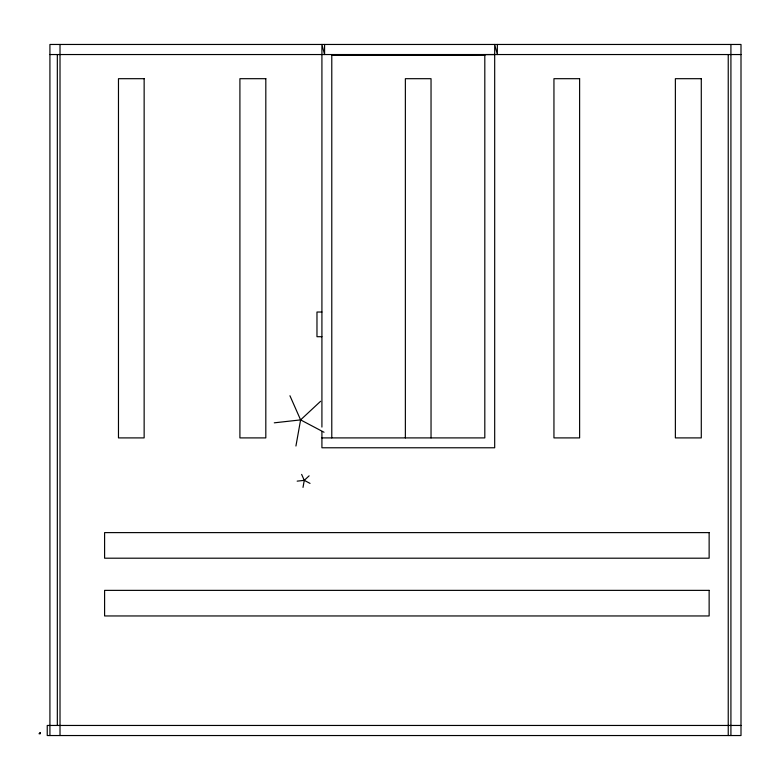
<?xml version="1.0" encoding="UTF-8"?>
<svg xmlns="http://www.w3.org/2000/svg" width="780" height="780" viewBox="0 0 780 780"><rect width="100%" height="100%" fill="white"/><g stroke="black" fill="none" stroke-linecap="round" stroke-linejoin="round"><path stroke-width="1.17" d="M295.932 446.023L300.602 419.894L289.936 395.743M303.01 487.393L304.268 480.344L301.636 474.396M274.277 422.828L300.602 419.894L320.599 401.281M297.17 481.143L304.268 480.344L309.114 475.839M494.686 54.541L331.783 55.087L484.809 55.087M49.92 54.541L741 54.541M321.916 312.029L316.973 312.029L316.973 336.706L321.916 336.706M321.916 437.902L484.809 437.902L484.809 54.541M741 725.458L47.239 725.458L47.239 735.54L741 735.54L741 44.46L49.92 44.46L49.92 735.54M300.602 419.894L324.031 432.256M304.268 480.344L310.04 483.395M730.918 44.46L730.918 735.54M728.237 54.541L728.237 735.54M497.357 44.46L497.357 54.541L494.686 44.46L494.686 447.779L321.916 447.779L321.916 431.876M431.038 437.902L431.038 78.692L405.366 78.692L405.366 437.902M331.783 54.541L331.783 437.902M324.587 44.46L324.587 54.541L321.916 44.46L321.916 427.079M60.011 44.46L60.011 735.54M57.33 54.541L57.33 725.458M40.258 732.517L39 733.765L40.258 733.765L40.258 732.517M144.144 78.692L118.472 78.692L118.472 437.902L144.144 437.902L144.144 78.692M265.814 78.692L239.909 78.692L239.909 437.902L265.814 437.902L265.814 78.692M579.618 78.692L553.946 78.692L553.946 437.902L579.618 437.902L579.618 78.692M701.288 78.692L675.373 78.692L675.373 437.902L701.288 437.902L701.288 78.692M709.137 532.613L104.598 532.613L104.598 558.197L709.137 558.197L709.137 532.613M709.137 590.372L104.598 590.372L104.598 615.956L709.137 615.956L709.137 590.372"/></g></svg>
